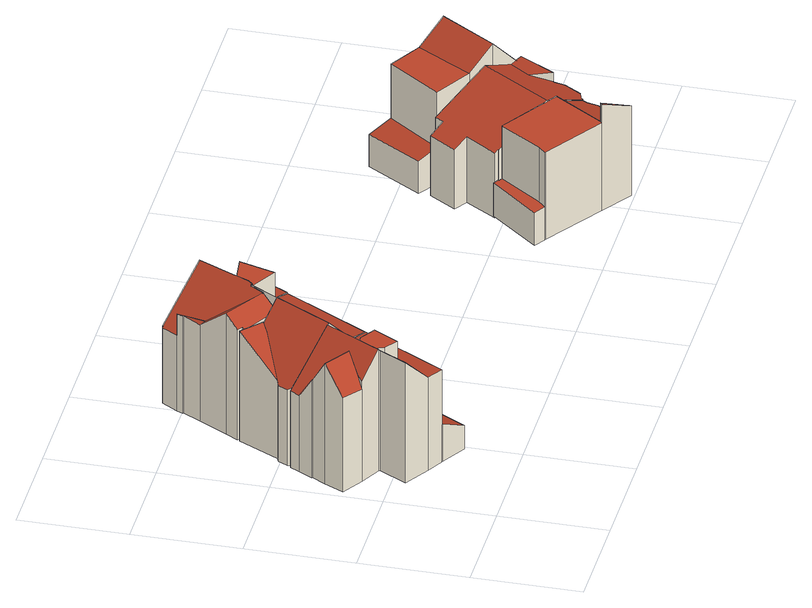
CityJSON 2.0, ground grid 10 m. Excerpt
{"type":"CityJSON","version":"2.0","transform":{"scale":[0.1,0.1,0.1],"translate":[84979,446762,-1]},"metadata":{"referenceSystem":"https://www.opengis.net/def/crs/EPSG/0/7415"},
"CityObjects":{
"building1":{"type":"Building","attributes":{"b3_bag_bag_overlap":0,"b3_dak_type":"slanted","b3_extrusie":0,"b3_h_dak_50p":9.8,"b3_h_dak_70p":10.94,"b3_h_dak_max":12.26,"b3_h_dak_min":2.29,"b3_h_maaiveld":-0.188,"b3_is_glas_dak":false,"b3_kas_warenhuis":false,"b3_mutatie_AHN3_AHN4":false,"b3_mutatie_AHN4_AHN5":false,"b3_n_vlakken":8,"b3_rmse_lod12":4.1,"b3_rmse_lod13":1.32,"b3_rmse_lod22":0.4,"b3_succes":true,"b3_t_run":192,"b3_val3dity_lod12":"[]","b3_val3dity_lod13":"[]","b3_val3dity_lod22":"[]","b3_volume_lod12":1048.66,"b3_volume_lod13":889.59,"b3_volume_lod22":822.43,"geconstateerd":false,"oorspronkelijkbouwjaar":1922,"rf_force_lod11":false,"status":"Pand in gebruik","b3_opp_grond":95.11,"b3_opp_dak_plat":21.65,"b3_opp_dak_schuin":98.19,"b3_opp_scheidingsmuur":226.88,"b3_opp_buitenmuur":164.94,"b3_bouwlagen":3},"children":["building1-1"]},
"building1-1":{"type":"BuildingPart","parents":["building1"],"geometry":[{"type":"Solid","lod":"2.2","boundaries":[[[[0,1,2,3,4,5,6,7,8,9,10,11,12,13,14,15,16,17]],[[18,19,20,21]],[[22,23,24]],[[25,26,24]],[[27,4,3,28]],[[29,5,4,27]],[[30,1,0,31]],[[32,30,33,34]],[[31,0,17,35]],[[35,17,16,36]],[[37,13,12,38]],[[39,8,7,40]],[[28,3,2,41]],[[38,12,11,42]],[[43,44,19,18]],[[40,7,6,22]],[[45,9,8,39]],[[46,10,9,45]],[[44,43,47]],[[23,22,6,5,29]],[[42,11,10,46]],[[48,49,50,51]],[[41,2,1,30,32]],[[52,14,13,37]],[[34,33,15,14,52]],[[21,20,49,48]],[[36,16,15,33]],[[26,25,53]],[[51,50,54]],[[40,22,24,26,39]],[[29,37,38,42,53,25,24,23]],[[34,52,20,19,41,32]],[[36,33,30,31,35]],[[26,53,42,46,45,39]],[[47,54,50,49,20,52,37,29,27,28,41,19,44]],[[54,47,43,18,21,48,51]]]],"semantics":{"surfaces":[{"type":"GroundSurface"},{"type":"WallSurface","on_footprint_edge":false},{"type":"WallSurface","on_footprint_edge":true},{"type":"RoofSurface","b3_h_dak_50p":10.9,"b3_h_dak_70p":11.5,"b3_h_dak_max":12.4,"b3_h_dak_min":9.41,"b3_azimut":206.41,"b3_hellingshoek":53.15},{"type":"RoofSurface","b3_h_dak_50p":10.8,"b3_h_dak_70p":11.33,"b3_h_dak_max":12.45,"b3_h_dak_min":7.54,"b3_azimut":299.87,"b3_hellingshoek":44.1},{"type":"RoofSurface","b3_h_dak_50p":9.22,"b3_h_dak_70p":9.24,"b3_h_dak_max":11.43,"b3_h_dak_min":9.14,"b3_azimut":109.47,"b3_hellingshoek":2.31},{"type":"RoofSurface","b3_h_dak_50p":3.06,"b3_h_dak_70p":3.37,"b3_h_dak_max":9.21,"b3_h_dak_min":2.25,"b3_azimut":120.34,"b3_hellingshoek":27.11},{"type":"RoofSurface","b3_h_dak_50p":10.14,"b3_h_dak_70p":10.73,"b3_h_dak_max":12.4,"b3_h_dak_min":7.97,"b3_azimut":31.7,"b3_hellingshoek":56.53},{"type":"RoofSurface","b3_h_dak_50p":11.19,"b3_h_dak_70p":11.59,"b3_h_dak_max":12.45,"b3_h_dak_min":9.25,"b3_azimut":119.27,"b3_hellingshoek":44.54},{"type":"RoofSurface","b3_h_dak_50p":11.4,"b3_h_dak_70p":11.41,"b3_h_dak_max":11.59,"b3_h_dak_min":11.37,"b3_azimut":21.05,"b3_hellingshoek":1.13}],"values":[[0,1,1,1,2,2,2,1,2,2,2,2,2,2,1,2,2,2,1,2,2,1,2,2,2,1,2,1,1,3,4,5,6,7,8,9]]}}]},
"building2":{"type":"Building","attributes":{"b3_bag_bag_overlap":0,"b3_dak_type":"slanted","b3_extrusie":0,"b3_h_dak_50p":9.99,"b3_h_dak_70p":10.96,"b3_h_dak_max":12.27,"b3_h_dak_min":7.45,"b3_h_maaiveld":-0.238,"b3_is_glas_dak":false,"b3_kas_warenhuis":false,"b3_mutatie_AHN3_AHN4":false,"b3_mutatie_AHN4_AHN5":false,"b3_n_vlakken":6,"b3_rmse_lod12":1.54,"b3_rmse_lod13":1.54,"b3_rmse_lod22":0.447,"b3_succes":true,"b3_t_run":59,"b3_val3dity_lod12":"[]","b3_val3dity_lod13":"[]","b3_val3dity_lod22":"[]","b3_volume_lod12":789.14,"b3_volume_lod13":789.14,"b3_volume_lod22":729.83,"geconstateerd":false,"oorspronkelijkbouwjaar":1922,"rf_force_lod11":false,"status":"Pand in gebruik","b3_opp_grond":70.17,"b3_opp_dak_plat":0,"b3_opp_dak_schuin":91.13,"b3_opp_scheidingsmuur":222.34,"b3_opp_buitenmuur":151.29,"b3_bouwlagen":4},"children":["building2-1"]},
"building2-1":{"type":"BuildingPart","parents":["building2"],"geometry":[{"type":"Solid","lod":"2.2","boundaries":[[[[55,56,57,58,59,60,61,62,63,64,65,15,66]],[[67,62,61,68]],[[69,63,62,67,70]],[[34,15,65,71]],[[72,59,58,73]],[[74,60,59,72]],[[70,67,75]],[[73,58,57,76]],[[76,57,56,77]],[[68,78,79]],[[78,68,61,60,74]],[[80,55,66,81]],[[81,66,15,34]],[[71,65,64,82]],[[82,64,63,69]],[[77,56,55,80]],[[72,79,78,74]],[[81,82,69,70,75,80]],[[77,80,75,67,68,79,72,73,76]],[[82,81,34,71]]]],"semantics":{"surfaces":[{"type":"GroundSurface"},{"type":"WallSurface","on_footprint_edge":true},{"type":"WallSurface","on_footprint_edge":false},{"type":"RoofSurface","b3_h_dak_50p":10.06,"b3_h_dak_70p":10.44,"b3_h_dak_max":11.07,"b3_h_dak_min":8.34,"b3_azimut":197.54,"b3_hellingshoek":38.33},{"type":"RoofSurface","b3_h_dak_50p":10.85,"b3_h_dak_70p":11.49,"b3_h_dak_max":12.55,"b3_h_dak_min":9.29,"b3_azimut":119.01,"b3_hellingshoek":44.96},{"type":"RoofSurface","b3_h_dak_50p":10.31,"b3_h_dak_70p":11.05,"b3_h_dak_max":12.55,"b3_h_dak_min":7.31,"b3_azimut":299.17,"b3_hellingshoek":43.55},{"type":"RoofSurface","b3_h_dak_50p":9.23,"b3_h_dak_70p":9.29,"b3_h_dak_max":9.69,"b3_h_dak_min":9.09,"b3_azimut":122.41,"b3_hellingshoek":7.15}],"values":[[0,1,1,1,1,1,2,1,1,2,1,1,1,1,1,1,3,4,5,6]]}}]},
"building3":{"type":"Building","attributes":{"b3_bag_bag_overlap":0,"b3_dak_type":"slanted","b3_extrusie":0,"b3_h_dak_50p":10.6,"b3_h_dak_70p":11.43,"b3_h_dak_max":12.26,"b3_h_dak_min":7.44,"b3_h_maaiveld":-0.155,"b3_is_glas_dak":false,"b3_kas_warenhuis":false,"b3_mutatie_AHN3_AHN4":false,"b3_mutatie_AHN4_AHN5":false,"b3_n_vlakken":8,"b3_rmse_lod12":1.58,"b3_rmse_lod13":1.58,"b3_rmse_lod22":0.13,"b3_succes":true,"b3_t_run":157,"b3_val3dity_lod12":"[]","b3_val3dity_lod13":"[]","b3_val3dity_lod22":"[]","b3_volume_lod12":817.85,"b3_volume_lod13":817.85,"b3_volume_lod22":752.49,"geconstateerd":false,"oorspronkelijkbouwjaar":1922,"rf_force_lod11":false,"status":"Pand in gebruik","b3_opp_grond":70.42,"b3_opp_dak_plat":7.08,"b3_opp_dak_schuin":82.31,"b3_opp_scheidingsmuur":220.95,"b3_opp_buitenmuur":174.98,"b3_bouwlagen":4},"children":["building3-1"]},
"building3-1":{"type":"BuildingPart","parents":["building3"],"geometry":[{"type":"Solid","lod":"2.2","boundaries":[[[[83,63,84,62,85,86,87,88,89,90,91,92,93,94,95,96,97,98,65,99]],[[100,62,84,101]],[[102,103,104,105]],[[106,97,96,107]],[[108,94,93,109]],[[110,99,65,111]],[[105,104,112,113]],[[111,65,98,114,115]],[[114,98,97,106]],[[116,117,101]],[[118,119,120]],[[117,116,121]],[[122,85,62,100]],[[123,86,85,122]],[[124,125,126]],[[127,128,126]],[[115,114,125,124]],[[103,83,99,110,129]],[[113,112,130]],[[131,127,130]],[[129,110,128,127,131]],[[132,90,89,133]],[[134,91,90,132]],[[133,89,88,135]],[[119,118,92,91,134]],[[135,88,87,136]],[[136,87,86,123]],[[109,93,92,118]],[[137,95,94,108]],[[107,96,95,137]],[[138,101,84,63,139]],[[139,63,83,103,102]],[[113,130,127,126,125,114,106,107]],[[128,110,111,115,124,126]],[[129,131,130,112,104,103]],[[133,120,119,134,132]],[[135,117,121,120,133]],[[136,123,122,100,101,117,135]],[[139,102,105,113,107,137,108,109,118,120,121,116,101,138]]]],"semantics":{"surfaces":[{"type":"GroundSurface"},{"type":"WallSurface","on_footprint_edge":true},{"type":"WallSurface","on_footprint_edge":false},{"type":"RoofSurface","b3_h_dak_50p":10.68,"b3_h_dak_70p":11.38,"b3_h_dak_max":12.5,"b3_h_dak_min":7.57,"b3_azimut":115.47,"b3_hellingshoek":44.92},{"type":"RoofSurface","b3_h_dak_50p":9.25,"b3_h_dak_70p":9.31,"b3_h_dak_max":11.94,"b3_h_dak_min":9.11,"b3_azimut":114.22,"b3_hellingshoek":6.89},{"type":"RoofSurface","b3_h_dak_50p":11.94,"b3_h_dak_70p":11.95,"b3_h_dak_max":12.19,"b3_h_dak_min":11.93,"b3_azimut":21.38,"b3_hellingshoek":0.452},{"type":"RoofSurface","b3_h_dak_50p":9.49,"b3_h_dak_70p":9.61,"b3_h_dak_max":9.79,"b3_h_dak_min":9.15,"b3_azimut":124.37,"b3_hellingshoek":22.33},{"type":"RoofSurface","b3_h_dak_50p":10.8,"b3_h_dak_70p":11.28,"b3_h_dak_max":12.37,"b3_h_dak_min":9,"b3_azimut":31.93,"b3_hellingshoek":39.57},{"type":"RoofSurface","b3_h_dak_50p":11.63,"b3_h_dak_70p":11.92,"b3_h_dak_max":12.37,"b3_h_dak_min":10.93,"b3_azimut":209.55,"b3_hellingshoek":38.66},{"type":"RoofSurface","b3_h_dak_50p":10.47,"b3_h_dak_70p":11.19,"b3_h_dak_max":12.5,"b3_h_dak_min":7.3,"b3_azimut":299.52,"b3_hellingshoek":43.61}],"values":[[0,1,2,1,1,1,2,1,1,2,2,2,1,1,2,2,2,1,2,2,2,1,1,1,1,1,1,1,1,1,1,1,3,4,5,6,7,8,9]]}}]},
"building4":{"type":"Building","attributes":{"b3_bag_bag_overlap":0,"b3_dak_type":"slanted","b3_extrusie":0,"b3_h_dak_50p":8.95,"b3_h_dak_70p":8.96,"b3_h_dak_max":11.42,"b3_h_dak_min":3.15,"b3_h_maaiveld":0.09,"b3_is_glas_dak":false,"b3_kas_warenhuis":false,"b3_mutatie_AHN3_AHN4":false,"b3_mutatie_AHN4_AHN5":false,"b3_n_vlakken":5,"b3_rmse_lod12":2.1,"b3_rmse_lod13":0.781,"b3_rmse_lod22":0.335,"b3_succes":true,"b3_t_run":98,"b3_val3dity_lod12":"[]","b3_val3dity_lod13":"[]","b3_val3dity_lod22":"[]","b3_volume_lod12":584.62,"b3_volume_lod13":547.24,"b3_volume_lod22":524.26,"geconstateerd":false,"oorspronkelijkbouwjaar":1929,"rf_force_lod11":false,"status":"Pand in gebruik","b3_opp_grond":65.89,"b3_opp_dak_plat":44.89,"b3_opp_dak_schuin":23.26,"b3_opp_scheidingsmuur":179.88,"b3_opp_buitenmuur":111.42,"b3_bouwlagen":3},"children":["building4-1"]},
"building4-1":{"type":"BuildingPart","parents":["building4"],"geometry":[{"type":"Solid","lod":"2.2","boundaries":[[[[140,141,142,143,144,145,146,147,148,149,150,151,152,153,154,155]],[[156,141,140,157]],[[158,142,141,156]],[[159,160,161,162]],[[162,161,152,151,163]],[[164,148,147,165]],[[165,147,146,166]],[[167,149,148,164]],[[168,150,149,167]],[[160,169,170,171]],[[166,146,145,172]],[[172,145,144,170]],[[173,155,154,174]],[[157,140,155,173]],[[175,153,152,161]],[[176,174,154,153,175]],[[177,168,169,160,159]],[[178,143,142,158]],[[179,178,180,181]],[[171,170,144,143,178,179]],[[163,151,150,168,177]],[[181,180,174,176]],[[169,168,167,164,165,166,172,170]],[[181,176,175,161,160,171,179]],[[163,177,159,162]],[[174,180,178,158,156,157,173]]]],"semantics":{"surfaces":[{"type":"GroundSurface"},{"type":"WallSurface","on_footprint_edge":true},{"type":"WallSurface","on_footprint_edge":false},{"type":"RoofSurface","b3_h_dak_50p":7.9,"b3_h_dak_70p":8.26,"b3_h_dak_max":10.48,"b3_h_dak_min":6.73,"b3_azimut":122.87,"b3_hellingshoek":25.42},{"type":"RoofSurface","b3_h_dak_50p":8.97,"b3_h_dak_70p":8.98,"b3_h_dak_max":9,"b3_h_dak_min":8.94,"b3_azimut":343.84,"b3_hellingshoek":0.39},{"type":"RoofSurface","b3_h_dak_50p":9.92,"b3_h_dak_70p":10.12,"b3_h_dak_max":10.68,"b3_h_dak_min":9.56,"b3_azimut":126.87,"b3_hellingshoek":26.95},{"type":"RoofSurface","b3_h_dak_50p":3.48,"b3_h_dak_70p":3.5,"b3_h_dak_max":8.96,"b3_h_dak_min":3.44,"b3_azimut":302,"b3_hellingshoek":2.7}],"values":[[0,1,1,2,1,1,1,1,1,2,1,1,1,1,1,1,2,1,2,1,1,2,3,4,5,6]]}}]},
"building5":{"type":"Building","attributes":{"b3_bag_bag_overlap":0,"b3_dak_type":"slanted","b3_extrusie":0,"b3_h_dak_50p":8.02,"b3_h_dak_70p":8.47,"b3_h_dak_max":9.4,"b3_h_dak_min":3.47,"b3_h_maaiveld":-0.2,"b3_is_glas_dak":false,"b3_kas_warenhuis":false,"b3_mutatie_AHN3_AHN4":false,"b3_mutatie_AHN4_AHN5":false,"b3_n_vlakken":5,"b3_rmse_lod12":1.17,"b3_rmse_lod13":1.17,"b3_rmse_lod22":0.404,"b3_succes":true,"b3_t_run":64,"b3_val3dity_lod12":"[]","b3_val3dity_lod13":"[]","b3_val3dity_lod22":"[]","b3_volume_lod12":747.57,"b3_volume_lod13":747.57,"b3_volume_lod22":700.93,"geconstateerd":false,"oorspronkelijkbouwjaar":1929,"rf_force_lod11":false,"status":"Pand in gebruik","b3_opp_grond":86.25,"b3_opp_dak_plat":0,"b3_opp_dak_schuin":93.64,"b3_opp_scheidingsmuur":166.57,"b3_opp_buitenmuur":139.45,"b3_bouwlagen":3},"children":["building5-1"]},
"building5-1":{"type":"BuildingPart","parents":["building5"],"geometry":[{"type":"Solid","lod":"2.2","boundaries":[[[[182,183,184,185,186,187,188,189,190,191,192,193,194,195,196,197,198,199]],[[200,189,188,201]],[[201,188,187,202]],[[203,190,189,200]],[[204,183,182,205]],[[206,184,183,204]],[[207,186,185,208]],[[202,187,186,207]],[[208,185,184,206]],[[205,182,199,209]],[[209,210,211]],[[212,197,196,213]],[[210,209,199,198,214]],[[214,198,197,212]],[[215,191,190,203]],[[216,192,191,215]],[[213,196,195,217]],[[218,193,192,216]],[[219,194,193,218]],[[217,195,194,219]],[[214,212,211,210]],[[202,213,217,219,218,216,215,203,200,201]],[[213,202,207,208,206,204,205,209,211,212]]]],"semantics":{"surfaces":[{"type":"GroundSurface"},{"type":"WallSurface","on_footprint_edge":true},{"type":"WallSurface","on_footprint_edge":false},{"type":"RoofSurface","b3_h_dak_50p":8.03,"b3_h_dak_70p":8.06,"b3_h_dak_max":8.13,"b3_h_dak_min":7.92,"b3_azimut":308.45,"b3_hellingshoek":8.63},{"type":"RoofSurface","b3_h_dak_50p":7.65,"b3_h_dak_70p":8.29,"b3_h_dak_max":9.38,"b3_h_dak_min":5.71,"b3_azimut":300.98,"b3_hellingshoek":23.89},{"type":"RoofSurface","b3_h_dak_50p":8.36,"b3_h_dak_70p":8.73,"b3_h_dak_max":9.38,"b3_h_dak_min":7,"b3_azimut":124.16,"b3_hellingshoek":23.02}],"values":[[0,1,1,1,1,1,1,1,1,1,2,1,1,1,1,1,1,1,1,1,3,4,5]]}}]},
"building6":{"type":"Building","attributes":{"b3_bag_bag_overlap":0,"b3_dak_type":"slanted","b3_extrusie":0,"b3_h_dak_50p":9.06,"b3_h_dak_70p":9.6,"b3_h_dak_max":12.15,"b3_h_dak_min":2.84,"b3_h_maaiveld":-0.31,"b3_is_glas_dak":false,"b3_kas_warenhuis":false,"b3_mutatie_AHN3_AHN4":false,"b3_mutatie_AHN4_AHN5":false,"b3_n_vlakken":6,"b3_rmse_lod12":2.74,"b3_rmse_lod13":1.04,"b3_rmse_lod22":0.587,"b3_succes":true,"b3_t_run":63,"b3_val3dity_lod12":"[]","b3_val3dity_lod13":"[]","b3_val3dity_lod22":"[]","b3_volume_lod12":747.3,"b3_volume_lod13":679.07,"b3_volume_lod22":651.51,"geconstateerd":false,"oorspronkelijkbouwjaar":1928,"rf_force_lod11":false,"status":"Pand in gebruik","b3_opp_grond":76.75,"b3_opp_dak_plat":22.52,"b3_opp_dak_schuin":68.5,"b3_opp_scheidingsmuur":185.42,"b3_opp_buitenmuur":128.36,"b3_bouwlagen":3},"children":["building6-1"]},
"building6-1":{"type":"BuildingPart","parents":["building6"],"geometry":[{"type":"Solid","lod":"2.2","boundaries":[[[[220,221,222,223,224,225,226,227,228,229,230,231,232,233]],[[234,224,223,235]],[[236,225,224,234,237]],[[238,233,232,239]],[[240,231,230,241]],[[241,230,229,242]],[[235,223,222,243]],[[239,232,231,240]],[[242,229,228,244]],[[244,228,227,245]],[[246,226,225,236]],[[243,222,221,247]],[[245,227,226,246]],[[248,247,221,220,249]],[[249,220,233,238]],[[237,234,247,248]],[[245,246,238,239,240,241,242,244]],[[247,234,235,243]],[[249,238,246,236]],[[237,248,249,236]]]],"semantics":{"surfaces":[{"type":"GroundSurface"},{"type":"WallSurface","on_footprint_edge":true},{"type":"WallSurface","on_footprint_edge":false},{"type":"RoofSurface","b3_h_dak_50p":9.14,"b3_h_dak_70p":9.96,"b3_h_dak_max":11.39,"b3_h_dak_min":6.51,"b3_azimut":122.39,"b3_hellingshoek":46.89},{"type":"RoofSurface","b3_h_dak_50p":3.2,"b3_h_dak_70p":3.3,"b3_h_dak_max":8.99,"b3_h_dak_min":2.96,"b3_azimut":301.83,"b3_hellingshoek":9.76},{"type":"RoofSurface","b3_h_dak_50p":10.04,"b3_h_dak_70p":10.42,"b3_h_dak_max":11.39,"b3_h_dak_min":9.12,"b3_azimut":302.59,"b3_hellingshoek":33.81},{"type":"RoofSurface","b3_h_dak_50p":9.06,"b3_h_dak_70p":9.09,"b3_h_dak_max":9.19,"b3_h_dak_min":8.97,"b3_azimut":314.16,"b3_hellingshoek":2.44}],"values":[[0,1,1,1,1,1,1,1,1,1,1,1,1,1,1,2,3,4,5,6]]}}]}
},
"vertices":[
[73,65,8],[72,65,8],[56,74,8],[32,88,8],[47,114,8],[46,115,8],[26,125,8],[6,137,8],[15,155,8],[23,168,8],[22,168,8],[29,181,8],[34,190,8],[75,167,8],[101,152,8],[117,143,8],[140,130,8],[96,51,8],[74,105,124],[74,105,103],[87,128,102],[87,128,124],[26,125,102],[26,125,110],[33,131,113],[42,140,117],[42,140,129],[47,114,130],[32,88,131],[46,115,132],[72,65,47],[73,65,46],[72,65,102],[117,143,47],[117,143,101],[96,51,32],[140,130,33],[75,167,131],[34,190,86],[15,155,131],[6,137,104],[56,74,103],[29,181,86],[62,113,124],[62,113,117],[23,168,107],[22,168,108],[58,122,124],[73,137,124],[73,137,119],[69,137,122],[69,137,124],[101,152,102],[47,144,119],[65,132,124],
[77,166,8],[37,189,8],[36,193,8],[41,202,8],[45,204,8],[65,242,8],[90,227,8],[106,219,8],[121,245,8],[145,231,8],[161,222,8],[102,152,8],[106,219,131],[90,227,114],[121,245,132],[106,219,132],[161,222,101],[45,204,87],[41,202,85],[65,242,120],[106,218,132],[36,193,85],[37,189,87],[90,227,116],[83,222,110],[77,166,132],[102,152,103],[145,231,104],
[122,244,8],[113,232,8],[70,239,8],[71,241,8],[66,244,8],[73,256,8],[88,282,8],[97,299,8],[96,299,8],[99,305,8],[108,320,8],[109,319,8],[109,320,8],[150,297,8],[191,274,8],[182,258,8],[147,230,8],[106,219,118],[113,232,130],[122,244,132],[122,244,130],[125,248,130],[125,248,133],[191,274,85],[150,297,131],[109,319,86],[108,320,85],[147,230,104],[161,222,102],[132,261,129],[132,261,132],[182,258,86],[182,258,101],[112,233,129],[112,233,130],[99,305,85],[99,305,107],[104,281,100],[113,234,129],[70,239,118],[71,241,120],[169,266,103],[169,266,101],[166,265,103],[159,264,109],[159,264,104],[147,230,130],[135,261,129],[159,264,129],[97,299,107],[88,282,106],[96,299,107],[73,256,131],[66,244,120],[109,320,86],[113,232,131],[121,245,131],
[457,110,11],[462,107,11],[462,106,11],[465,104,11],[520,69,11],[547,52,11],[545,48,11],[548,39,11],[539,25,11],[529,23,11],[517,4,11],[516,2,11],[487,21,11],[431,58,11],[430,58,11],[420,65,11],[462,107,45],[457,110,45],[462,106,45],[489,23,119],[489,23,100],[487,21,100],[487,21,119],[516,2,102],[539,25,77],[548,39,77],[545,48,81],[529,23,81],[517,4,81],[489,23,97],[520,69,96],[520,69,100],[547,52,81],[420,65,44],[430,58,45],[431,58,100],[430,58,100],[517,4,102],[465,104,45],[465,104,99],[437,65,45],[437,65,100],
[567,82,8],[569,73,8],[559,57,8],[549,54,8],[547,52,8],[510,75,8],[462,106,8],[462,107,8],[459,109,8],[477,138,8],[465,146,8],[481,171,8],[495,163,8],[500,171,8],[550,139,8],[577,123,8],[588,116,8],[568,83,8],[462,107,76],[462,106,76],[510,75,101],[459,109,74],[569,73,80],[567,82,83],[559,57,80],[547,52,82],[549,54,82],[568,83,83],[568,83,92],[564,104,89],[577,123,89],[550,139,102],[588,116,91],[477,138,75],[465,146,68],[500,171,76],[481,171,69],[495,163,76],
[535,149,7],[502,170,7],[483,182,7],[515,233,7],[537,219,7],[567,201,7],[591,185,7],[621,167,7],[618,163,7],[620,153,7],[612,139,7],[602,137,7],[588,116,7],[558,134,7],[537,219,45],[515,233,40],[567,201,101],[537,219,100],[558,134,120],[588,116,83],[602,137,83],[612,139,75],[620,153,75],[483,182,40],[618,163,83],[621,167,83],[591,185,120],[502,170,44],[502,170,100],[535,149,102]
]}
